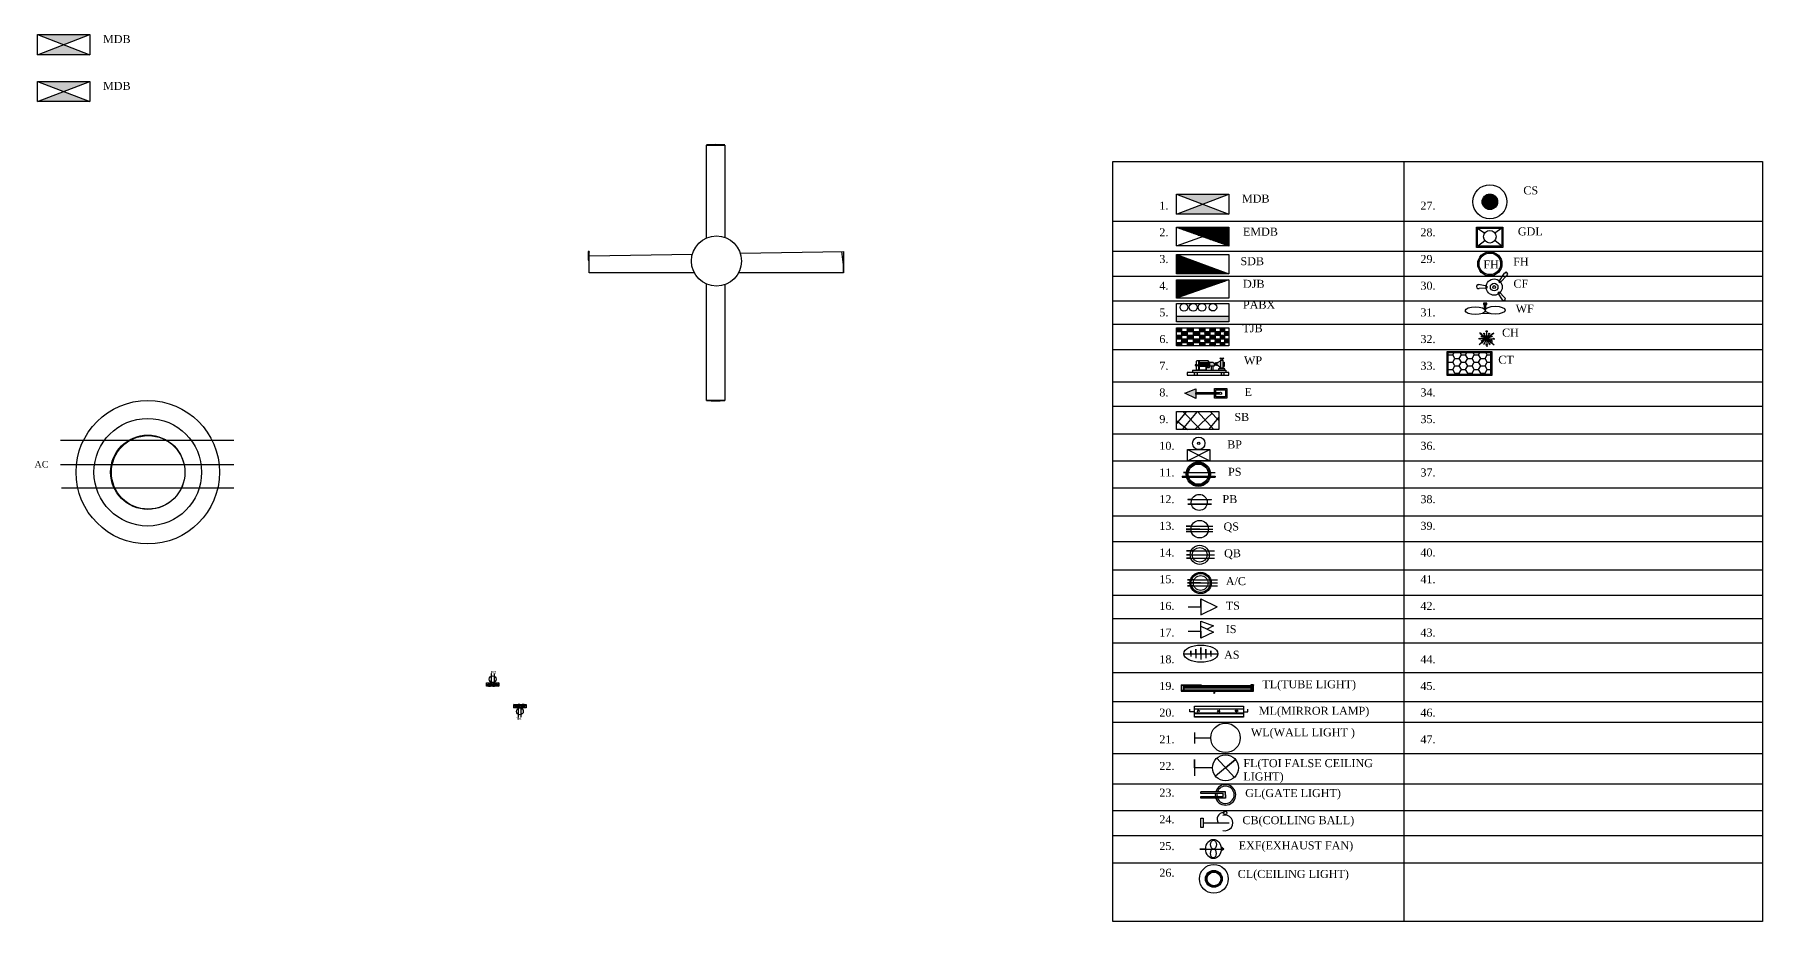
# Model space of a CAD drawing. Header units: inches. Extents: x -864 to 7238, y 1071 to 2315.
# Drawn here: x 5438 to 6086, y 1306 to 1638 of the extents above; entities that cross this region are included whole.
import ezdxf

# ---------------------------------------------------------------- set-up
doc = ezdxf.new("R2010")
doc.units = ezdxf.units.IN
for name, color, linetype in [('AC', 52, 'Continuous'), ('AS', 11, 'Continuous'), ('BP', 6, 'Continuous'), ('CL', 20, 'Continuous'), ('CS', 90, 'Continuous'), ('DJB', 130, 'Continuous'), ('Door', 201, 'Continuous'), ('E', 10, 'Continuous'), ('EMDB', 90, 'Continuous'), ('EXF', 184, 'Continuous'), ('FL', 10, 'Continuous'), ('GDL', 244, 'Continuous'), ('IS', 193, 'Continuous'), ('Layer1', 6, 'Continuous'), ('MDB', 1, 'Continuous'), ('PABX', 66, 'Continuous'), ('PB', 170, 'Continuous'), ('PS', 22, 'Continuous'), ('QB', 40, 'Continuous'), ('QS', 20, 'Continuous'), ('SB', 5, 'Continuous'), ('SDB', 14, 'Continuous'), ('tj', 106, 'Continuous'), ('TJB', 16, 'Continuous'), ('TL', 6, 'Continuous'), ('TS', 21, 'Continuous'), ('WL', 130, 'Continuous')]:
    doc.layers.add(name, color=color, linetype=linetype)
doc.styles.get("Standard").update_dxf_attribs({"font": 'times.ttf'})
pattern_1 = [(45, (5660.45422, 1407.8264), (-0.08838835, 0.08838835), [])]

# ---------------------------------------------------------------- blocks, each defined once
blk = doc.blocks.new('Fan')
for points in [[(5689.8, 1561.84), (5689.8, 1596.74), (5696.65, 1596.74), (5696.65, 1562.1)], [(5685.26, 1548.87), (5645.89, 1548.87), (5645.89, 1555.18), (5684.55, 1555.85)], [(5702.48, 1556.16), (5741.23, 1556.82), (5741.23, 1548.87), (5701.86, 1548.87)], [(5696.65, 1544.39), (5696.65, 1500.99), (5689.8, 1500.99), (5689.8, 1544.65)]]:
    blk.add_lwpolyline(points)
blk.add_lwpolyline([(5645.89, 1556.82), (5645.46, 1556.82), (5645.46, 1553.53), (5645.89, 1553.53)], close=True)
blk.add_circle((5693.56, 1553.25), 9.38)
for start, end in [(85.90882, 94.09118), (170.45581, 174.42219), (360, 9.53034), (265.90882, 274.09118)]:
    blk.add_arc((5693.23, 1548.87), 48, start, end)
blk = doc.blocks.new('PB')
for p, q in [((5607.37, 1395.2), (5612.01, 1393.92)), ((5612.01, 1395.2), (5607.37, 1393.92)), ((5607.37, 1393.92), (5607.37, 1395.2)), ((5607.37, 1395.2), (5608.13, 1395.2)), ((5607.37, 1394.56), (5612.01, 1394.56)), ((5608.13, 1395.2), (5608.13, 1393.92)), ((5608.13, 1393.92), (5608.88, 1393.92)), ((5608.88, 1393.92), (5608.88, 1395.2)), ((5608.88, 1395.2), (5609.69, 1395.2)), ((5609.29, 1395.2), (5609.29, 1398.69)), ((5609.69, 1395.2), (5609.69, 1393.92)), ((5609.69, 1393.92), (5610.36, 1393.92)), ((5610.24, 1398.69), (5610.24, 1395.2)), ((5610.36, 1393.92), (5610.36, 1395.2)), ((5610.36, 1395.2), (5611.19, 1395.2)), ((5611.19, 1395.2), (5611.19, 1393.92)), ((5611.19, 1393.92), (5611.25, 1394.13)), ((5612.01, 1393.92), (5612.01, 1395.2))]:
    blk.add_line(p, q)
blk.add_lwpolyline([(5607.37, 1395.2), (5612.01, 1395.2), (5612.01, 1393.92), (5607.37, 1393.92)], close=True)
blk.add_circle((5609.69, 1396.49), 1.28)
at = {"insert": (5609.05, 1399.57), "char_height": 1, "width": 2.2568, "attachment_point": 1}
blk.add_mtext('PB', dxfattribs=at)
blk = doc.blocks.new('AC')
for p, q in [((5447.65, 1486.11), (5512.69, 1486.11)), ((5447.65, 1476.98), (5512.69, 1476.98)), ((5512.69, 1468.14), (5448.09, 1468.14))]:
    blk.add_line(p, q)
for centre, radius in [((5480.39, 1474.08), 26.9), ((5480.39, 1474.08), 26.9), ((5480.39, 1474.08), 26.9), ((5480.39, 1474.08), 20.18), ((5480.39, 1474.08), 13.92), ((5480.53, 1474.03), 13.78)]:
    blk.add_circle(centre, radius)
at = {"insert": (5437.92, 1478.31), "char_height": 2.5, "width": 21.9737, "attachment_point": 1}
blk.add_mtext('AC', dxfattribs=at)
blk = doc.blocks.new('CF')
for p, q in [((6037.72, 1830.31), (6039.92, 1833.58)), ((6029.84, 1827.84), (6029.83, 1827.84)), ((6033.29, 1828.68), (6030.07, 1829.25)), ((6033.29, 1827.89), (6030.33, 1827.85)), ((6033.29, 1828.68), (6033.29, 1827.89)), ((6037.88, 1826.54), (6037.39, 1826.07)), ((6037.72, 1830.31), (6038.16, 1829.89)), ((6037.88, 1826.54), (6039.82, 1824.44)), ((6038.16, 1829.89), (6040.97, 1832.88)), ((6037.39, 1826.07), (6039.04, 1823.62))]:
    blk.add_line(p, q)
for radius in [3.04, 1.43, 0.523]:
    blk.add_circle((6035.99, 1828.35), radius)
for centre, radius, start, end in [((6040.43, 1833.24), 0.633, 316.82915, 156.56514), ((6030.07, 1828.52), 0.723, 70.01496, 290.26968), ((6039.58, 1823.89), 0.604, 205.90295, 67.27429)]:
    blk.add_arc(centre, radius, start, end)
at = {"insert": (6043.22, 1831.13), "char_height": 3, "width": 24.2063, "attachment_point": 1}
blk.add_mtext('{\\fTimes New Roman|b0|i0|c0|p18;CF}', dxfattribs=at)

msp = doc.modelspace()

# ---------------------------------------------------------------- hatches: boundary and pattern name
at = {"layer": 'BP'}
h = msp.add_hatch(color=256, dxfattribs=at)
h.paths.add_polyline_path([(5967.43, 1510.36), (5984.17, 1510.36), (5984.17, 1519.37), (5967.43, 1519.37)])
h.paths.add_polyline_path([(5967.83, 1510.76), (5983.77, 1510.76), (5983.77, 1518.97), (5967.83, 1518.97)], flags=16)
h = msp.add_hatch(dxfattribs=at)
h.set_pattern_fill('HONEY', color=256, scale=12.907929, style=0)
h.set_pattern_definition([(0, (1984.2327, 173.919), (2.4202367, 1.3973243), [1.6134911, -3.2269823]), (120, (1984.2327, 173.919), (-2.4202367, 1.39732432), [1.6134911, -3.2269823]), (60, (1984.2327, 173.919), (5e-09, 2.79464864), [-3.2269823, 1.6134911])])
h.paths.add_polyline_path([(5983.77, 1518.97), (5967.83, 1518.97), (5967.83, 1510.76), (5983.77, 1510.76)])
at = {"layer": 'CL'}
h = msp.add_hatch(color=256, dxfattribs=at)
h.paths.add_polyline_path([(5883.16, 1321.65, 1), (5876.87, 1321.65, 1)])
h.paths.add_polyline_path([(5882.56, 1321.65, 1), (5877.47, 1321.65, 1)], flags=16)
at = {"layer": 'CS'}
msp.add_hatch(color=256, dxfattribs=at).paths.add_polyline_path([(5986.38, 1575.46, 1), (5980.55, 1575.46, 1)])
at = {"layer": 'DJB'}
h = msp.add_hatch(color=256, dxfattribs=at)
h.paths.add_polyline_path([(5988.01, 1552.19, 1), (5978.93, 1552.19, 1)])
h.paths.add_polyline_path([(5987.51, 1552.19, 1), (5979.43, 1552.19, 1)], flags=16)
h.paths.add_polyline_path([(5980.3, 1554.23), (5987.3, 1554.23), (5987.3, 1549.73), (5980.3, 1549.73)], flags=8)
h = msp.add_hatch(dxfattribs=at)
h.set_pattern_fill('ANSI31', color=256, style=0)
h.set_pattern_definition(pattern_1)
h.paths.add_polyline_path([(5865.95, 1539.38), (5885.63, 1546.21), (5865.95, 1546.21)])
at = {"layer": 'E'}
h = msp.add_hatch(color=256, dxfattribs=at)
h.paths.add_polyline_path([(5880.75, 1504.95), (5884.36, 1504.95), (5884.36, 1502.34), (5880.75, 1502.34), (5880.75, 1503.38), (5880.25, 1503.38), (5880.25, 1501.84), (5884.86, 1501.84), (5884.86, 1505.45), (5880.25, 1505.45), (5880.25, 1503.83), (5880.75, 1503.83)])
h.paths.add_polyline_path([(5882.04, 1503.83), (5880.75, 1503.83), (5880.75, 1503.38), (5882.11, 1503.38, -0.164945), (5882.01, 1503.67, -0.087892)], flags=17)
h.paths.add_polyline_path([(5880.25, 1503.83), (5873.29, 1503.83), (5873.29, 1503.38), (5880.25, 1503.38)])
h.paths.add_polyline_path([(5873.29, 1505.4), (5869.11, 1503.77), (5873.29, 1501.77)])
msp.add_hatch(color=256, dxfattribs=at).paths.add_polyline_path([(5880.75, 1503.83), (5880.25, 1503.83), (5880.25, 1503.38), (5880.75, 1503.38)])
at = {"layer": 'EMDB'}
h = msp.add_hatch(dxfattribs=at)
h.set_pattern_fill('ANSI35', color=256, style=0)
h.set_pattern_definition([(45, (5660.45422, 1407.8264), (-0.1767767, 0.1767767), []), (45, (5660.631, 1407.8264), (-0.1767767, 0.1767767), [0.3125, -0.0625, 0, -0.0625])])
h.paths.add_polyline_path([(5885.63, 1565.88), (5865.95, 1565.88), (5875.79, 1562.39)])
h.paths.add_polyline_path([(5885.63, 1565.88), (5875.79, 1562.39), (5885.63, 1558.9)])
at = {"layer": 'GDL'}
h = msp.add_hatch(color=256, dxfattribs=at)
h.paths.add_polyline_path([(5978.48, 1558.36), (5988.38, 1558.36), (5988.38, 1565.99), (5978.48, 1565.99)])
h.paths.add_polyline_path([(5978.88, 1558.76), (5987.98, 1558.76), (5987.98, 1565.59), (5978.88, 1565.59)], flags=16)
at = {"layer": 'Layer1'}
h = msp.add_hatch(color=256, dxfattribs=at)
h.paths.add_polyline_path([(5981.8, 1536.98), (5981.33, 1536.98), (5981.33, 1535.55), (5981.53, 1535.54), (5981.97, 1535.54), (5981.97, 1535.96), (5981.8, 1535.96)])
h.paths.add_polyline_path([(5982.28, 1537.5), (5981.07, 1537.5), (5981.07, 1536.98), (5982.28, 1536.98)])
at = {"layer": 'MDB'}
h = msp.add_hatch(color=256, dxfattribs=at)
h.paths.add_polyline_path([(5458.69, 1638.14), (5439.01, 1638.14), (5448.85, 1634.36)])
h.paths.add_polyline_path([(5448.85, 1634.36), (5439.01, 1630.58), (5458.69, 1630.58)])
h = msp.add_hatch(color=256, dxfattribs=at)
h.paths.add_polyline_path([(5458.69, 1620.58), (5439.01, 1620.58), (5448.85, 1616.8)])
h.paths.add_polyline_path([(5448.85, 1616.8), (5439.01, 1613.03), (5458.69, 1613.03)])
h = msp.add_hatch(color=256, dxfattribs=at)
h.paths.add_polyline_path([(5885.63, 1578.34), (5865.95, 1578.34), (5875.79, 1574.56)])
h.paths.add_polyline_path([(5875.79, 1574.56), (5865.95, 1570.78), (5885.63, 1570.78)])
h = msp.add_hatch(color=256, dxfattribs=at)
edge = h.paths.add_edge_path()
edge.add_arc((5982.28, 1524.14), 0.0566, 0, 360)
edge = h.paths.add_edge_path()
edge.add_arc((5979.75, 1524.14), 0.184, 0, 360)
edge = h.paths.add_edge_path()
edge.add_arc((5980.58, 1524.84), 0.139, 0, 360)
edge = h.paths.add_edge_path()
edge.add_arc((5980.09, 1526.01), 0.232, 0, 360)
edge = h.paths.add_edge_path()
edge.add_arc((5981.31, 1526), 0.148, 0, 360)
edge = h.paths.add_edge_path()
edge.add_arc((5982.28, 1526.89), 0.195, 0, 360)
edge = h.paths.add_edge_path()
edge.add_arc((5983.22, 1526.01), 0.136, 0, 360)
edge = h.paths.add_edge_path()
edge.add_arc((5984.5, 1525.93), 0.132, 0, 360)
edge = h.paths.add_edge_path()
edge.add_arc((5984.16, 1524.91), 0.133, 0, 360)
edge = h.paths.add_edge_path()
edge.add_arc((5984.85, 1524.14), 0.175, 0, 360)
edge = h.paths.add_edge_path()
edge.add_arc((5984.01, 1523.41), 0.158, 0, 360)
edge = h.paths.add_edge_path()
edge.add_arc((5984.01, 1522.67), 0.22, 0, 360)
edge = h.paths.add_edge_path()
edge.add_arc((5983.27, 1522.25), 0.136, 0, 360)
edge = h.paths.add_edge_path()
edge.add_arc((5982.28, 1521.84), 0.233, 0, 360)
edge = h.paths.add_edge_path()
edge.add_arc((5981.43, 1522.45), 0.161, 0, 360)
edge = h.paths.add_edge_path()
edge.add_arc((5980.45, 1522.66), 0.191, 0, 360)
edge = h.paths.add_edge_path()
edge.add_arc((5980.71, 1523.49), 0.142, 0, 360)
at = {"layer": 'PABX'}
msp.add_hatch(color=256, dxfattribs=at).paths.add_polyline_path([(5885.63, 1532.64), (5865.95, 1532.64), (5865.95, 1530.43), (5885.63, 1530.43)])
at = {"layer": 'PB'}
h = msp.add_hatch(color=256, dxfattribs=at)
h.paths.add_polyline_path([(5871.72, 1463.86), (5870.28, 1463.86, 1), (5870.28, 1463.76), (5871.68, 1463.76, -0.008971)])
h.paths.add_polyline_path([(5871.57, 1462.16), (5870.28, 1462.16, 1), (5870.28, 1462.06), (5871.59, 1462.06, -0.008622)])
h.paths.add_polyline_path([(5877.34, 1463.86), (5871.72, 1463.86, 0.008971), (5871.68, 1463.76), (5877.38, 1463.76, 0.008971)])
h.paths.add_polyline_path([(5877.49, 1462.16), (5871.57, 1462.16, 0.008622), (5871.59, 1462.06), (5877.46, 1462.06, 0.008622)])
h.paths.add_polyline_path([(5879.11, 1463.86), (5877.34, 1463.86, -0.008971), (5877.38, 1463.76), (5879.11, 1463.76, 1)])
h.paths.add_polyline_path([(5879.11, 1462.16), (5877.49, 1462.16, -0.008622), (5877.46, 1462.06), (5879.11, 1462.06, 1)])
at = {"layer": 'PS'}
h = msp.add_hatch(color=256, dxfattribs=at)
h.paths.add_polyline_path([(5869.67, 1472.61), (5868.07, 1472.61), (5868.07, 1472.21), (5869.76, 1472.21, -0.02234)])
h.paths.add_polyline_path([(5870.08, 1472.61), (5869.67, 1472.61, 0.02234), (5869.76, 1472.21), (5870.17, 1472.21, -0.024593)])
h.paths.add_polyline_path([(5870.49, 1472.61), (5870.08, 1472.61, 0.024593), (5870.17, 1472.21), (5870.59, 1472.21, -0.027368)])
h.paths.add_polyline_path([(5877.89, 1472.61), (5870.49, 1472.61, 0.027368), (5870.59, 1472.21), (5877.79, 1472.21, 0.027368)])
h.paths.add_polyline_path([(5878.3, 1472.61), (5877.89, 1472.61, -0.027368), (5877.79, 1472.21), (5878.21, 1472.21, 0.024593)])
h.paths.add_polyline_path([(5878.7, 1472.61), (5878.3, 1472.61, -0.024593), (5878.21, 1472.21), (5878.62, 1472.21, 0.02234)])
h.paths.add_polyline_path([(5880.48, 1472.61), (5878.7, 1472.61, -0.02234), (5878.62, 1472.21), (5880.48, 1472.21)])
at = {"layer": 'SDB'}
h = msp.add_hatch(dxfattribs=at)
h.set_pattern_fill('ANSI31', color=256, style=0)
h.set_pattern_definition(pattern_1)
h.paths.add_polyline_path([(5885.63, 1548.49), (5865.95, 1555.72), (5865.95, 1548.49)])
at = {"layer": 'tj'}
h = msp.add_hatch(color=256, dxfattribs=at)
h.paths.add_polyline_path([(5873.78, 1511.44), (5872.68, 1511.44), (5872.68, 1510.42), (5873.78, 1510.42)])
h.paths.add_polyline_path([(5883.77, 1511.44), (5882.74, 1511.44), (5882.74, 1510.42), (5883.77, 1510.42)])
h.paths.add_polyline_path([(5882.61, 1515.82), (5881.3, 1515.13), (5881.28, 1514.16), (5882.61, 1513.27)])
h.paths.add_polyline_path([(5883.72, 1513.27), (5882.24, 1513.27), (5882.24, 1512.88), (5883.72, 1512.88)])
h.paths.add_polyline_path([(5884.08, 1512.88), (5881.7, 1512.88), (5881.7, 1512.34), (5884.08, 1512.34)])
h.paths.add_polyline_path([(5883.79, 1516.88), (5882.3, 1516.88), (5882.81, 1516.42), (5882.81, 1516.13), (5883.29, 1516.13), (5883.29, 1516.49)])
h.paths.add_polyline_path([(5880.71, 1515.13), (5880.24, 1514.69), (5880.24, 1514.41), (5880.71, 1514.16)])
h.paths.add_polyline_path([(5881.05, 1515.13), (5880.71, 1515.13), (5880.71, 1514.16), (5881.05, 1514.16)])
h.paths.add_polyline_path([(5880.24, 1514.41), (5880.24, 1514.69), (5879.75, 1515.15), (5878.41, 1515.15), (5878.41, 1514), (5880.27, 1514)])
h.paths.add_polyline_path([(5878.41, 1514.68), (5877.85, 1514.68), (5877.85, 1513.69), (5876.98, 1513.69), (5876.98, 1512.34), (5877.26, 1512.34), (5877.26, 1513.34), (5877.43, 1513.34), (5878.4, 1513.34), (5878.41, 1514)])
h.paths.add_polyline_path([(5878.41, 1515.15), (5878.36, 1515.22), (5877.85, 1515.22), (5877.85, 1514.86), (5878.41, 1514.86)])
h.paths.add_polyline_path([(5877.85, 1515.88), (5877.85, 1515.22), (5878.36, 1515.22)])
h.paths.add_polyline_path([(5877.85, 1515.88), (5874.49, 1515.88), (5874.49, 1515.22), (5877.85, 1515.22)])
h.paths.add_polyline_path([(5874.49, 1515.88), (5874.29, 1515.88), (5874.29, 1515.22), (5874.49, 1515.22)])
h.paths.add_polyline_path([(5874.29, 1514.4), (5873.34, 1514.4), (5873.34, 1514.11), (5874.29, 1514.11)])
h.paths.add_polyline_path([(5877.85, 1514.4), (5874.49, 1514.4), (5874.49, 1514.11), (5877.85, 1514.11)])
h.paths.add_polyline_path([(5873.34, 1514.4), (5872.96, 1514.4), (5872.96, 1514.11), (5873.34, 1514.11)])
h.paths.add_polyline_path([(5874.49, 1514.86), (5874.29, 1514.86), (5874.29, 1514.68), (5874.49, 1514.68)])
h.paths.add_polyline_path([(5877.85, 1514.86), (5874.49, 1514.86), (5874.49, 1514.68), (5877.85, 1514.68)])
h.paths.add_polyline_path([(5877.85, 1513.94), (5874.49, 1513.94), (5874.49, 1513.79), (5877.85, 1513.79)])
h.paths.add_polyline_path([(5874.49, 1513.94), (5874.29, 1513.94), (5874.29, 1513.79), (5874.49, 1513.79)])
h = msp.add_hatch(color=256, dxfattribs=at)
h.paths.add_polyline_path([(5876.98, 1512.52), (5874.49, 1512.52), (5874.49, 1512.34), (5876.98, 1512.34)])
h.paths.add_polyline_path([(5874.29, 1512.52), (5873.54, 1512.52), (5873.75, 1512.34), (5874.29, 1512.34)])
h.paths.add_polyline_path([(5874.49, 1512.52), (5874.29, 1512.52), (5874.29, 1512.34), (5874.49, 1512.34)])
msp.add_hatch(color=256, dxfattribs=at).paths.add_polyline_path([(5883.84, 1515.37), (5883.42, 1515.37), (5883.42, 1513.76), (5883.84, 1513.76)])
at = {"layer": 'TJB'}
h = msp.add_hatch(dxfattribs=at)
h.set_pattern_fill('ANSI33', color=256, style=0)
h.set_pattern_definition([(45, (5660.45422, 1407.8264), (-0.1767767, 0.1767767), []), (45, (5660.631, 1407.8264), (-0.1767767, 0.1767767), [0.125, -0.0625])])
h.paths.add_polyline_path([(5867.86, 1528.18), (5865.95, 1528.18), (5865.95, 1526.81), (5867.86, 1526.81)])
h.paths.add_polyline_path([(5872.25, 1528.18), (5870, 1528.18), (5870, 1526.81), (5872.25, 1526.81)])
h.paths.add_polyline_path([(5876.58, 1528.18), (5874.6, 1528.18), (5874.6, 1526.81), (5876.58, 1526.81)])
h.paths.add_polyline_path([(5880.44, 1528.18), (5878.46, 1528.18), (5878.46, 1526.81), (5880.44, 1526.81)])
h.paths.add_polyline_path([(5883.94, 1528.18), (5882.43, 1528.18), (5882.43, 1526.81), (5883.94, 1526.81)])
h.paths.add_polyline_path([(5870, 1526.81), (5867.86, 1526.81), (5867.86, 1525.45), (5870, 1525.45)])
h.paths.add_polyline_path([(5874.6, 1526.81), (5872.25, 1526.81), (5872.25, 1525.45), (5874.6, 1525.45)])
h.paths.add_polyline_path([(5878.46, 1526.81), (5876.58, 1526.81), (5876.58, 1525.45), (5878.46, 1525.45)])
h.paths.add_polyline_path([(5882.43, 1526.81), (5880.44, 1526.81), (5880.44, 1525.45), (5882.43, 1525.45)])
h.paths.add_polyline_path([(5885.63, 1526.81), (5883.94, 1526.81), (5883.94, 1525.45), (5885.63, 1525.45)])
h.paths.add_polyline_path([(5867.86, 1525.45), (5865.95, 1525.45), (5865.95, 1524.1), (5867.86, 1524.1)])
h.paths.add_polyline_path([(5872.25, 1525.45), (5870, 1525.45), (5870, 1524.1), (5872.25, 1524.1)])
h.paths.add_polyline_path([(5876.58, 1525.45), (5874.6, 1525.45), (5874.6, 1524.1), (5876.58, 1524.1)])
h.paths.add_polyline_path([(5880.44, 1525.45), (5878.46, 1525.45), (5878.46, 1524.1), (5880.44, 1524.1)])
h.paths.add_polyline_path([(5883.94, 1525.45), (5882.43, 1525.45), (5882.43, 1524.1), (5883.94, 1524.1)])
h.paths.add_polyline_path([(5870, 1524.1), (5867.86, 1524.1), (5867.86, 1522.74), (5870, 1522.74)])
h.paths.add_polyline_path([(5874.6, 1524.1), (5872.25, 1524.1), (5872.25, 1522.74), (5874.6, 1522.74)])
h.paths.add_polyline_path([(5878.46, 1524.1), (5876.58, 1524.1), (5876.58, 1522.74), (5878.46, 1522.74)])
h.paths.add_polyline_path([(5882.43, 1524.1), (5880.44, 1524.1), (5880.44, 1522.74), (5882.43, 1522.74)])
h.paths.add_polyline_path([(5885.63, 1524.1), (5883.94, 1524.1), (5883.94, 1522.74), (5885.63, 1522.74)])
h.paths.add_polyline_path([(5867.86, 1522.74), (5865.95, 1522.74), (5865.95, 1521.49), (5867.86, 1521.49)])
h.paths.add_polyline_path([(5872.25, 1522.74), (5870, 1522.74), (5870, 1521.49), (5872.25, 1521.49)])
h.paths.add_polyline_path([(5876.58, 1522.74), (5874.6, 1522.74), (5874.6, 1521.49), (5876.58, 1521.49)])
h.paths.add_polyline_path([(5880.44, 1522.74), (5878.46, 1522.74), (5878.46, 1521.49), (5880.44, 1521.49)])
h.paths.add_polyline_path([(5883.94, 1522.74), (5882.43, 1522.74), (5882.43, 1521.49), (5883.94, 1521.49)])
at = {"layer": 'TL'}
h = msp.add_hatch(color=256, dxfattribs=at)
h.paths.add_polyline_path([(5894.07, 1394.02), (5893.89, 1394.02), (5893.89, 1392.25), (5894.07, 1392.25)], flags=17)
h.paths.add_polyline_path([(5894.81, 1394.3), (5893.89, 1394.3), (5893.89, 1394.02), (5894.62, 1394.02), (5894.62, 1392.25), (5893.89, 1392.25), (5893.89, 1392.03), (5894.81, 1392.03)])
h.paths.add_polyline_path([(5868.72, 1394.22), (5868.48, 1394.22), (5868.48, 1392.25), (5868.72, 1392.25)])
h.paths.add_polyline_path([(5868.72, 1394.44), (5867.72, 1394.44), (5867.72, 1392.03), (5868.72, 1392.03), (5868.72, 1392.25), (5867.91, 1392.25), (5867.91, 1394.22), (5868.72, 1394.22)])
h = msp.add_hatch(color=256, dxfattribs=at)
h.paths.add_polyline_path([(5893.89, 1392.49), (5868.72, 1392.49), (5868.72, 1392.03), (5893.89, 1392.03)])
h.paths.add_polyline_path([(5893.89, 1393.5), (5868.72, 1393.5), (5868.72, 1393.24), (5893.89, 1393.17)])
h.paths.add_polyline_path([(5893.89, 1394.3), (5868.72, 1394.19), (5868.72, 1394.01), (5893.89, 1394.01)])
for points in [[(5894.81, 1394.44), (5893.89, 1394.44), (5893.89, 1394.3), (5893.89, 1394.3), (5893.89, 1394.02), (5894.62, 1394.02), (5894.62, 1392.25), (5893.89, 1392.25), (5893.89, 1392.03), (5894.81, 1392.03), (5894.81, 1394.3)], [(5880.27, 1392.03), (5879.95, 1392.03), (5879.95, 1391.32, 1), (5880.27, 1391.32), (5880.27, 1391.37)]]:
    msp.add_hatch(color=256, dxfattribs=at).paths.add_polyline_path(points)
h = msp.add_hatch(color=6, dxfattribs=at)
h.paths.add_polyline_path([(5891.12, 1383.85), (5872.72, 1383.85), (5872.72, 1383.66), (5891.12, 1383.66)])
h.paths.add_polyline_path([(5891.12, 1382.54), (5872.72, 1382.54), (5872.72, 1382.22), (5891.12, 1382.22)])
at = {"layer": 'WL'}
msp.add_hatch(color=256, dxfattribs=at).paths.add_polyline_path([(5884.38, 1353.16), (5884.38, 1354.31), (5875.14, 1354.31), (5875.14, 1353.71), (5883.47, 1353.71), (5883.47, 1352.52), (5875.14, 1352.52), (5875.14, 1351.89), (5884.38, 1351.89)])

# ---------------------------------------------------------------- linework, layer by layer
for p, q in [((5951.19, 1590.55), (5951.19, 1305.7)), ((5842.09, 1568.25), (6085.64, 1568.25)), ((5842.09, 1556.98), (6085.64, 1556.98)), ((5842.09, 1547.52), (6085.64, 1547.52)), ((5842.09, 1538.37), (6085.64, 1538.37)), ((5842.09, 1529.56), (6085.64, 1529.56)), ((5842.09, 1520.09), (6085.64, 1520.09)), ((5842.09, 1508.01), (6085.64, 1508.01)), ((5842.09, 1498.87), (6085.64, 1498.87)), ((5842.09, 1488.42), (6085.64, 1488.42)), ((5842.09, 1478.3), (6085.64, 1478.3)), ((5842.09, 1468.18), (6085.64, 1468.18)), ((5842.09, 1457.74), (6085.64, 1457.74)), ((5842.09, 1448.13), (6085.64, 1448.13)), ((5842.09, 1437.5), (6085.64, 1437.5)), ((5842.09, 1428.03), (6085.64, 1428.03)), ((5842.09, 1419.21), (6085.64, 1419.21)), ((5842.09, 1410.07), (6085.64, 1410.07)), ((5842.09, 1398.97), (6085.64, 1398.97)), ((5842.09, 1388.2), (6085.64, 1388.2)), ((5842.09, 1380.36), (6085.64, 1380.36)), ((5842.09, 1368.61), (6085.64, 1368.61)), ((5842.09, 1357.31), (6085.64, 1357.31)), ((5842.09, 1347.28), (6085.64, 1347.28)), ((5842.09, 1337.85), (6085.64, 1337.85)), ((5842.09, 1327.61), (6085.64, 1327.61))]:
    msp.add_line(p, q)
msp.add_lwpolyline([(5842.09, 1590.55), (6085.64, 1590.55), (6085.64, 1305.7), (5842.09, 1305.7)], close=True)
at = {"layer": 'AC'}
for p, q in [((5872.53, 1433.76), (5870.12, 1433.76)), ((5870.12, 1433.76), (5881.33, 1433.76)), ((5875.04, 1432.58), (5870.12, 1432.58)), ((5870.12, 1432.58), (5881.33, 1432.58)), ((5872.5, 1431.46), (5870.12, 1431.46)), ((5870.12, 1431.46), (5881.33, 1431.46))]:
    msp.add_line(p, q, dxfattribs=at)
for radius in [3.98, 3.58, 2.78]:
    msp.add_circle((5875.04, 1432.58), radius, dxfattribs=at)
at = {"layer": 'AS'}
for p, q in [((5868.77, 1406.07), (5881.52, 1406.07)), ((5871.43, 1406.07), (5871.43, 1407.13)), ((5871.43, 1407.13), (5871.43, 1405.01)), ((5873.25, 1406.07), (5873.25, 1407.81)), ((5873.25, 1407.81), (5873.25, 1404.41)), ((5875.15, 1406.07), (5875.15, 1408.42)), ((5875.15, 1408.42), (5875.15, 1403.92)), ((5876.96, 1406.07), (5876.96, 1407.81)), ((5876.96, 1407.81), (5876.96, 1404.41)), ((5878.93, 1406.07), (5878.93, 1407.13)), ((5878.93, 1407.13), (5878.93, 1405.01))]:
    msp.add_line(p, q, dxfattribs=at)
msp.add_ellipse((5875.15, 1406.07), major_axis=(-6.38, 0), ratio=0.505636, dxfattribs=at)
at = {"layer": 'BP'}
for p, q in [((5870.14, 1482.65), (5878.53, 1478.3)), ((5870.14, 1478.3), (5878.53, 1482.65))]:
    msp.add_line(p, q, dxfattribs=at)
for points in [[(5967.43, 1519.37), (5984.17, 1519.37), (5984.17, 1510.36), (5967.43, 1510.36)], [(5967.83, 1518.97), (5983.77, 1518.97), (5983.77, 1510.76), (5967.83, 1510.76)], [(5870.14, 1482.65), (5878.53, 1482.65), (5878.53, 1478.3), (5870.14, 1478.3)]]:
    msp.add_lwpolyline(points, close=True, dxfattribs=at)
for radius in [2.33, 0.455]:
    msp.add_circle((5874.34, 1484.93), radius, dxfattribs=at)
at = {"layer": 'CL'}
for radius in [5.38, 3.15, 2.55]:
    msp.add_circle((5880.02, 1321.65), radius, dxfattribs=at)
at = {"layer": 'CS'}
for radius in [6.41, 2.91]:
    msp.add_circle((5983.47, 1575.46), radius, dxfattribs=at)
at = {"layer": 'DJB'}
msp.add_line((5885.63, 1546.21), (5865.95, 1539.38), dxfattribs=at)
msp.add_lwpolyline([(5865.95, 1546.21), (5885.63, 1546.21), (5885.63, 1539.38), (5865.95, 1539.38)], close=True, dxfattribs=at)
for radius in [4.54, 4.04]:
    msp.add_circle((5983.47, 1552.19), radius, dxfattribs=at)
at = {"layer": 'E'}
for p, q in [((5869.11, 1503.77), (5873.29, 1505.4)), ((5873.29, 1501.77), (5869.11, 1503.77)), ((5873.29, 1505.4), (5873.29, 1501.77)), ((5882.04, 1503.83), (5873.29, 1503.83)), ((5873.29, 1503.38), (5873.29, 1503.83)), ((5882.11, 1503.38), (5873.29, 1503.38))]:
    msp.add_line(p, q, dxfattribs=at)
for points in [[(5880.25, 1505.45), (5884.86, 1505.45), (5884.86, 1501.84), (5880.25, 1501.84)], [(5880.75, 1504.95), (5884.36, 1504.95), (5884.36, 1502.34), (5880.75, 1502.34)]]:
    msp.add_lwpolyline(points, close=True, dxfattribs=at)
msp.add_circle((5882.48, 1503.67), 0.467, dxfattribs=at)
at = {"layer": 'EMDB'}
for p, q in [((5865.95, 1565.88), (5885.63, 1558.9)), ((5865.95, 1558.9), (5885.63, 1565.88))]:
    msp.add_line(p, q, dxfattribs=at)
msp.add_lwpolyline([(5865.95, 1565.88), (5885.63, 1565.88), (5885.63, 1558.9), (5865.95, 1558.9)], close=True, dxfattribs=at)
at = {"layer": 'EXF'}
for p, q in [((5876.95, 1332.84), (5874.73, 1332.84)), ((5874.73, 1332.84), (5883.79, 1332.84)), ((5883.79, 1332.84), (5882.68, 1333.62)), ((5883.79, 1332.84), (5882.7, 1332.2))]:
    msp.add_line(p, q, dxfattribs=at)
at = {"layer": 'FL'}
for p, q in [((5881.07, 1366.86), (5887.7, 1359.68)), ((5872.72, 1363.27), (5872.72, 1366.43)), ((5872.72, 1366.43), (5872.72, 1360.28)), ((5879.5, 1363.27), (5872.72, 1363.27)), ((5888.12, 1366.42), (5880.64, 1360.13)), ((5884.38, 1363.27), (5888.12, 1366.42)), ((5876.01, 1342.64), (5885.7, 1342.64))]:
    msp.add_line(p, q, dxfattribs=at)
msp.add_lwpolyline([(5875.18, 1344.43), (5876.01, 1344.43), (5876.01, 1340.85), (5875.18, 1340.85)], close=True, dxfattribs=at)
for centre, radius in [((5884.38, 1363.27), 4.88), ((5884.26, 1346.36), 0.617)]:
    msp.add_circle(centre, radius, dxfattribs=at)
for centre, radius, start, end in [((5883.63, 1344.05), 2.4, 89.64694, 215.86712), ((5884.17, 1342.64), 2.94, 254.10667, 105.89333)]:
    msp.add_arc(centre, radius, start, end, dxfattribs=at)
at = {"layer": 'GDL'}
for p, q in [((5978.88, 1565.59), (5981.54, 1563.72)), ((5987.98, 1565.59), (5985.38, 1563.73)), ((5978.88, 1558.76), (5981.61, 1560.91)), ((5987.98, 1558.76), (5985.31, 1560.89))]:
    msp.add_line(p, q, dxfattribs=at)
for points in [[(5978.48, 1565.99), (5988.38, 1565.99), (5988.38, 1558.36), (5978.48, 1558.36)], [(5978.88, 1565.59), (5987.98, 1565.59), (5987.98, 1558.76), (5978.88, 1558.76)]]:
    msp.add_lwpolyline(points, close=True, dxfattribs=at)
msp.add_circle((5983.47, 1562.36), 2.36, dxfattribs=at)
at = {"layer": 'IS'}
for p, q in [((5870.34, 1414.55), (5875.15, 1414.55)), ((5875.15, 1416.44), (5875.15, 1418.23)), ((5875.15, 1418.23), (5879.87, 1416.53)), ((5875.15, 1411.91), (5875.15, 1416.44)), ((5875.15, 1416.44), (5879.87, 1414.17)), ((5875.15, 1414.55), (5875.15, 1411.91)), ((5879.87, 1414.17), (5875.15, 1411.91)), ((5879.87, 1416.53), (5877.51, 1415.31))]:
    msp.add_line(p, q, dxfattribs=at)
at = {"layer": 'Layer1'}
for p, q in [((5980.9, 1535.57), (5982.16, 1535.51)), ((5981.8, 1536.98), (5981.8, 1535.96)), ((5981.8, 1535.96), (5981.97, 1535.96)), ((5980.9, 1533.69), (5983.23, 1533.64))]:
    msp.add_line(p, q, dxfattribs=at)
for points in [[(5981.07, 1536.98), (5982.28, 1536.98), (5982.28, 1537.5), (5981.07, 1537.5)], [(5981.33, 1535.54), (5981.97, 1535.54), (5981.97, 1536.98), (5981.33, 1536.98)]]:
    msp.add_lwpolyline(points, close=True, dxfattribs=at)
for centre in [(5978.01, 1534.63), (5985.47, 1534.82)]:
    msp.add_ellipse(centre, major_axis=(3.74, 0), ratio=0.392757, dxfattribs=at)
at = {"layer": 'MDB'}
for p, q in [((5439.01, 1638.14), (5458.69, 1630.58)), ((5439.01, 1630.58), (5458.69, 1638.14)), ((5439.01, 1620.58), (5458.69, 1613.03)), ((5439.01, 1613.03), (5458.69, 1620.58)), ((5865.95, 1578.34), (5885.63, 1570.78)), ((5865.95, 1570.78), (5885.63, 1578.34))]:
    msp.add_line(p, q, dxfattribs=at)
for points in [[(5439.01, 1638.14), (5458.69, 1638.14), (5458.69, 1630.58), (5439.01, 1630.58)], [(5439.01, 1620.58), (5458.69, 1620.58), (5458.69, 1613.03), (5439.01, 1613.03)], [(5865.95, 1578.34), (5885.63, 1578.34), (5885.63, 1570.78), (5865.95, 1570.78)]]:
    msp.add_lwpolyline(points, close=True, dxfattribs=at)
for centre, radius in [((5979.75, 1524.14), 0.184), ((5980.09, 1526.01), 0.232), ((5980.45, 1522.66), 0.191), ((5980.58, 1524.84), 0.139), ((5980.71, 1523.49), 0.142), ((5981.31, 1526), 0.148), ((5981.43, 1522.45), 0.161), ((5982.28, 1524.14), 0.371), ((5982.28, 1521.84), 0.233), ((5982.28, 1526.89), 0.195), ((5982.28, 1524.14), 0.0566), ((5982.28, 1524.14), 0.00825), ((5983.22, 1526.01), 0.136), ((5983.27, 1522.25), 0.136), ((5984.01, 1522.67), 0.22), ((5984.01, 1523.41), 0.158), ((5984.16, 1524.91), 0.133), ((5984.5, 1525.93), 0.132), ((5984.85, 1524.14), 0.175)]:
    msp.add_circle(centre, radius, dxfattribs=at)
at = {"layer": 'PABX'}
msp.add_line((5865.95, 1532.64), (5885.63, 1532.64), dxfattribs=at)
msp.add_lwpolyline([(5865.95, 1537.37), (5885.63, 1537.37), (5885.63, 1530.43), (5865.95, 1530.43)], close=True, dxfattribs=at)
for centre, radius in [((5868.81, 1535.92), 1.48), ((5872.28, 1535.92), 1.47), ((5875.56, 1535.92), 1.46), ((5879.67, 1535.92), 1.4)]:
    msp.add_circle(centre, radius, dxfattribs=at)
at = {"layer": 'PB'}
for p, q in [((5871.72, 1463.86), (5870.28, 1463.86)), ((5870.28, 1463.86), (5879.11, 1463.86)), ((5879.11, 1463.86), (5879.11, 1463.86)), ((5879.11, 1463.76), (5870.28, 1463.76)), ((5871.72, 1462.16), (5870.28, 1462.16)), ((5870.28, 1462.16), (5879.11, 1462.16)), ((5879.11, 1462.06), (5870.28, 1462.06)), ((5879.11, 1462.16), (5879.11, 1462.16))]:
    msp.add_line(p, q, dxfattribs=at)
msp.add_circle((5874.53, 1462.77), 3.02, dxfattribs=at)
for centre, start, end in [((5870.28, 1463.81), 90, 270), ((5879.11, 1463.81), 270, 90), ((5870.28, 1462.11), 90, 270), ((5879.11, 1462.11), 270, 90)]:
    msp.add_arc(centre, 0.0508, start, end, dxfattribs=at)
at = {"layer": 'PS'}
msp.add_line((5880.48, 1472.61), (5880.48, 1472.21), dxfattribs=at)
at = {"layer": 'QB'}
for p, q in [((5872.33, 1444.56), (5869.78, 1444.56)), ((5869.78, 1444.56), (5880.3, 1444.56)), ((5871.13, 1443.11), (5869.78, 1443.11)), ((5869.78, 1443.11), (5880.3, 1443.11)), ((5871.33, 1441.9), (5869.78, 1441.9)), ((5869.78, 1441.9), (5880.3, 1441.9))]:
    msp.add_line(p, q, dxfattribs=at)
for radius in [3.57, 2.77]:
    msp.add_circle((5874.7, 1443.11), radius, dxfattribs=at)
at = {"layer": 'QS'}
for p, q in [((5871.59, 1453.82), (5869.63, 1453.82)), ((5869.63, 1453.82), (5879.66, 1453.82)), ((5874.7, 1452.73), (5869.63, 1452.73)), ((5869.63, 1452.73), (5879.66, 1452.73)), ((5871.53, 1451.83), (5869.63, 1451.83)), ((5869.63, 1451.83), (5879.66, 1451.83))]:
    msp.add_line(p, q, dxfattribs=at)
msp.add_circle((5874.7, 1452.73), 3.29, dxfattribs=at)
at = {"layer": 'SB'}
for p, q in [((5865.95, 1492.23), (5869.86, 1496.9)), ((5868.24, 1490.11), (5873.92, 1496.9)), ((5868.41, 1496.9), (5874.94, 1490.11)), ((5872.9, 1490.11), (5879.32, 1496.21)), ((5873.92, 1496.9), (5880.03, 1490.11)), ((5878.67, 1496.9), (5881.89, 1493.5)), ((5865.95, 1493.5), (5870.1, 1490.11)), ((5878.08, 1490.11), (5881.89, 1494.58))]:
    msp.add_line(p, q, dxfattribs=at)
msp.add_lwpolyline([(5865.95, 1496.9), (5881.89, 1496.9), (5881.89, 1490.11), (5865.95, 1490.11)], close=True, dxfattribs=at)
at = {"layer": 'SDB'}
for p, q in [((5865.95, 1555.72), (5885.63, 1548.49)), ((5868.07, 1472.61), (5868.07, 1472.21))]:
    msp.add_line(p, q, dxfattribs=at)
at = {"layer": 'SDB', "color": 22}
for p, q in [((5868.07, 1472.61), (5880.48, 1472.61)), ((5869.76, 1472.21), (5868.07, 1472.21)), ((5868.07, 1472.21), (5880.48, 1472.21)), ((5869.65, 1473.99), (5868.58, 1473.99)), ((5868.58, 1473.99), (5880.48, 1473.99))]:
    msp.add_line(p, q, dxfattribs=at)
at = {"layer": 'SDB'}
msp.add_lwpolyline([(5865.95, 1555.72), (5885.63, 1555.72), (5885.63, 1548.49), (5865.95, 1548.49)], close=True, dxfattribs=at)
at = {"layer": 'SDB', "color": 22}
for radius in [4.58, 4.58, 4.18, 3.78]:
    msp.add_circle((5874.19, 1473.36), radius, dxfattribs=at)
at = {"layer": 'tj'}
for p, q in [((5979.57, 1524.14), (5979.23, 1524.14)), ((5980.24, 1522.49), (5979.46, 1521.86)), ((5979.92, 1526.16), (5979.72, 1526.33)), ((5979.72, 1526.33), (5979.92, 1526.16)), ((5982.23, 1524.14), (5979.94, 1524.14)), ((5980.45, 1524.89), (5980.09, 1525.05)), ((5980.58, 1523.44), (5980.09, 1523.24)), ((5980.31, 1522.54), (5980.24, 1522.49)), ((5982, 1524.38), (5980.27, 1525.86)), ((5980.27, 1525.86), (5982.24, 1524.18)), ((5982.24, 1524.1), (5980.6, 1522.78)), ((5981.93, 1524.25), (5980.7, 1524.78)), ((5981.94, 1524), (5980.84, 1523.55)), ((5981.36, 1522.31), (5981.1, 1521.79)), ((5981.24, 1526.13), (5981.18, 1526.24)), ((5981.18, 1526.24), (5981.24, 1526.13)), ((5982.11, 1524.47), (5981.38, 1525.87)), ((5981.38, 1525.87), (5982.26, 1524.19)), ((5981.55, 1522.68), (5981.51, 1522.59)), ((5982.26, 1524.09), (5981.55, 1522.68)), ((5982.23, 1524.12), (5981.94, 1524)), ((5982.24, 1524.18), (5982, 1524.38)), ((5982.26, 1524.19), (5982.11, 1524.47)), ((5982.28, 1527.09), (5982.28, 1527.2)), ((5982.28, 1524.2), (5982.28, 1526.7)), ((5982.28, 1524.08), (5982.28, 1522.08)), ((5983.16, 1525.89), (5982.31, 1524.19)), ((5982.31, 1524.19), (5982.45, 1524.47)), ((5982.31, 1524.09), (5983.04, 1522.7)), ((5984.39, 1525.85), (5982.33, 1524.17)), ((5982.57, 1524.37), (5982.33, 1524.17)), ((5982.57, 1523.9), (5982.33, 1524.1)), ((5982.33, 1524.1), (5983.84, 1522.81)), ((5984.04, 1524.86), (5982.34, 1524.16)), ((5982.34, 1524.14), (5984.68, 1524.14)), ((5982.45, 1524.47), (5983.16, 1525.89)), ((5982.57, 1524.37), (5984.39, 1525.85)), ((5982.57, 1523.9), (5982.57, 1523.9)), ((5982.61, 1523.96), (5983.86, 1523.47)), ((5983.04, 1522.7), (5983.21, 1522.37)), ((5983.29, 1526.13), (5983.35, 1526.26)), ((5983.35, 1526.26), (5983.29, 1526.13)), ((5983.33, 1522.13), (5983.5, 1521.81)), ((5984.16, 1523.35), (5984.47, 1523.23)), ((5984.17, 1522.53), (5984.28, 1522.43)), ((5984.47, 1525.04), (5984.28, 1524.96)), ((5984.28, 1522.43), (5985.04, 1521.78)), ((5984.6, 1526.01), (5984.9, 1526.26)), ((5984.9, 1526.26), (5984.6, 1526.01)), ((5985.03, 1524.14), (5985.34, 1524.14)), ((5873.68, 1515.88), (5873.34, 1515.58)), ((5874.12, 1515.88), (5873.68, 1515.88)), ((5874.29, 1515.88), (5874.12, 1515.88)), ((5877.85, 1515.88), (5874.29, 1515.88)), ((5874.29, 1515.88), (5874.29, 1512.34)), ((5874.49, 1515.88), (5874.49, 1512.34)), ((5878.41, 1515.15), (5877.85, 1515.88)), ((5877.85, 1515.88), (5877.85, 1513.69)), ((5882.61, 1515.82), (5881.3, 1515.13)), ((5882.81, 1516.42), (5882.3, 1516.88)), ((5882.3, 1516.88), (5883.79, 1516.88)), ((5882.61, 1513.27), (5882.61, 1516.13)), ((5882.61, 1516.13), (5883.42, 1516.13)), ((5882.81, 1516.13), (5882.81, 1516.42)), ((5883.79, 1516.88), (5883.29, 1516.49)), ((5883.29, 1516.49), (5883.29, 1516.13)), ((5883.42, 1516.13), (5883.42, 1513.27)), ((5982.28, 1521.61), (5982.28, 1521.08)), ((5871.95, 1511.44), (5870.06, 1511.44)), ((5870.06, 1511.44), (5870.06, 1510.42)), ((5870.06, 1510.42), (5872.68, 1510.42)), ((5871.95, 1512.34), (5884.51, 1512.34)), ((5871.95, 1512.34), (5871.95, 1511.44)), ((5872.68, 1511.44), (5872.68, 1510.42)), ((5873.34, 1514.4), (5872.96, 1514.4)), ((5872.96, 1514.4), (5872.96, 1514.11)), ((5872.96, 1514.11), (5873.34, 1514.11)), ((5873.34, 1515.58), (5873.34, 1512.69)), ((5873.34, 1514.4), (5873.34, 1514.4)), ((5873.34, 1514.4), (5877.85, 1514.4)), ((5873.34, 1514.11), (5877.85, 1514.11)), ((5873.34, 1512.69), (5873.75, 1512.34)), ((5873.54, 1512.52), (5877.26, 1512.52)), ((5873.78, 1511.44), (5873.78, 1510.42)), ((5874.29, 1515.22), (5878.36, 1515.22)), ((5874.29, 1514.86), (5878.41, 1514.86)), ((5874.29, 1514.68), (5878.41, 1514.68)), ((5874.29, 1513.94), (5877.85, 1513.94)), ((5874.29, 1513.79), (5877.85, 1513.79)), ((5874.29, 1512.34), (5877.26, 1512.34)), ((5877.85, 1513.69), (5876.98, 1513.69)), ((5876.98, 1513.69), (5876.98, 1512.34)), ((5877.26, 1512.34), (5877.26, 1513.34)), ((5877.26, 1513.34), (5877.43, 1513.34)), ((5877.43, 1513.34), (5877.43, 1513.34)), ((5877.43, 1513.34), (5878.4, 1513.34)), ((5878.4, 1513.34), (5878.41, 1514)), ((5879.75, 1515.15), (5878.41, 1515.15)), ((5878.41, 1515.15), (5878.41, 1514)), ((5878.41, 1514), (5880.27, 1514)), ((5879.01, 1514), (5879.01, 1512.34)), ((5879.68, 1514), (5879.68, 1512.34)), ((5880.24, 1514.69), (5879.75, 1515.15)), ((5880.71, 1515.13), (5880.24, 1514.69)), ((5880.24, 1514.69), (5880.24, 1514.41)), ((5880.24, 1514.41), (5880.71, 1514.16)), ((5880.27, 1514), (5880.24, 1514.41)), ((5880.71, 1514.16), (5880.71, 1515.13)), ((5880.71, 1515.13), (5881.05, 1515.13)), ((5881.05, 1514.16), (5880.71, 1514.16)), ((5881.3, 1515.13), (5881.05, 1515.13)), ((5881.05, 1515.13), (5881.05, 1514.16)), ((5881.05, 1514.64), (5881.29, 1514.64)), ((5881.05, 1514.16), (5881.28, 1514.16)), ((5881.28, 1514.16), (5881.3, 1515.13)), ((5882.61, 1513.27), (5881.28, 1514.16)), ((5884.08, 1512.88), (5881.7, 1512.88)), ((5881.7, 1512.88), (5881.7, 1512.34)), ((5882.24, 1512.88), (5882.24, 1513.27)), ((5882.24, 1513.27), (5883.72, 1513.27)), ((5882.74, 1511.44), (5882.74, 1510.42)), ((5883.42, 1515.37), (5883.84, 1515.37)), ((5883.84, 1513.76), (5883.42, 1513.76)), ((5883.72, 1513.27), (5883.72, 1512.88)), ((5883.77, 1511.44), (5883.77, 1510.42)), ((5883.84, 1515.37), (5883.84, 1513.76)), ((5884.08, 1512.34), (5884.08, 1512.88)), ((5884.51, 1512.34), (5884.51, 1511.44))]:
    msp.add_line(p, q, dxfattribs=at)
msp.add_lwpolyline([(5872.68, 1510.42), (5885.63, 1510.42), (5885.63, 1511.44), (5871.95, 1511.44)], dxfattribs=at)
at = {"layer": 'TJB'}
for p, q in [((5865.95, 1526.81), (5885.63, 1526.81)), ((5865.95, 1525.45), (5885.63, 1525.45)), ((5865.95, 1524.1), (5885.63, 1524.1)), ((5865.95, 1522.74), (5885.63, 1522.74)), ((5867.86, 1528.18), (5867.86, 1521.49)), ((5870, 1528.18), (5870, 1521.49)), ((5872.25, 1528.18), (5872.25, 1521.49)), ((5874.6, 1528.18), (5874.6, 1521.49)), ((5876.58, 1528.18), (5876.58, 1521.49)), ((5878.46, 1528.18), (5878.46, 1521.49)), ((5880.44, 1528.18), (5880.44, 1521.49)), ((5882.43, 1528.18), (5882.43, 1521.49)), ((5883.94, 1528.18), (5883.94, 1521.49))]:
    msp.add_line(p, q, dxfattribs=at)
msp.add_lwpolyline([(5865.95, 1528.18), (5885.63, 1528.18), (5885.63, 1521.49), (5865.95, 1521.49)], close=True, dxfattribs=at)
at = {"layer": 'TL', "color": 6}
for p, q in [((5867.72, 1394.44), (5867.72, 1392.03)), ((5867.72, 1394.44), (5868.72, 1394.44)), ((5867.91, 1392.25), (5867.91, 1394.22)), ((5867.91, 1394.22), (5875.33, 1394.22)), ((5875.33, 1394.22), (5868.48, 1394.22)), ((5868.48, 1394.22), (5868.48, 1392.25)), ((5868.72, 1394.44), (5868.72, 1392.03)), ((5868.72, 1394.19), (5893.89, 1394.3)), ((5868.72, 1394.01), (5893.89, 1394.01)), ((5868.72, 1393.5), (5893.89, 1393.5)), ((5868.72, 1393.24), (5893.89, 1393.17)), ((5894.81, 1394.44), (5893.89, 1394.44)), ((5893.89, 1394.44), (5893.89, 1394.3)), ((5893.89, 1394.3), (5893.89, 1392.03)), ((5894.62, 1394.02), (5893.89, 1394.02)), ((5893.89, 1394.02), (5893.89, 1392.25)), ((5894.07, 1394.02), (5894.07, 1392.25)), ((5894.62, 1392.25), (5894.62, 1394.02)), ((5894.81, 1394.44), (5894.81, 1394.3)), ((5894.81, 1392.03), (5894.81, 1394.3)), ((5894.81, 1394.3), (5894.81, 1394.3)), ((5867.72, 1392.03), (5894.81, 1392.03)), ((5868.72, 1392.25), (5867.91, 1392.25)), ((5868.72, 1392.49), (5893.89, 1392.49)), ((5879.95, 1392.03), (5879.95, 1391.32)), ((5880.27, 1392.03), (5880.27, 1391.32)), ((5880.27, 1391.37), (5880.27, 1391.32)), ((5893.89, 1392.25), (5894.62, 1392.25)), ((5870.99, 1384.29), (5870.99, 1385.22)), ((5872.72, 1384.29), (5870.99, 1384.29)), ((5872.72, 1385.41), (5891.12, 1385.41)), ((5872.72, 1383.85), (5891.12, 1383.85)), ((5872.72, 1383.66), (5891.12, 1383.66)), ((5872.72, 1382.54), (5891.12, 1382.54)), ((5874.42, 1385.04), (5873.74, 1384.1)), ((5874.14, 1385.02), (5873.74, 1384.41)), ((5874.58, 1384.74), (5874.35, 1384.41)), ((5881.66, 1384.91), (5881.22, 1384.36)), ((5882.21, 1385.01), (5881.32, 1384.11)), ((5882.31, 1384.65), (5881.83, 1384.17)), ((5888.34, 1385), (5887.85, 1384.48)), ((5888.86, 1385.04), (5888.09, 1384.2)), ((5889.07, 1384.69), (5888.51, 1384.16)), ((5891.12, 1384.29), (5892.77, 1384.29)), ((5892.77, 1384.29), (5892.77, 1385.29))]:
    msp.add_line(p, q, dxfattribs=at)
msp.add_lwpolyline([(5872.72, 1386.36), (5891.12, 1386.36), (5891.12, 1382.22), (5872.72, 1382.22)], close=True, dxfattribs=at)
msp.add_arc((5880.11, 1391.32), 0.16, 180, 0, dxfattribs=at)
at = {"layer": 'TL'}
for centre, major_axis, ratio in [((5879.85, 1332.84), (0, 3.6), 0.804677), ((5879.87, 1334.52), (0, -1.68), 0.638554), ((5879.81, 1331.18), (0, -1.68), 0.638554)]:
    msp.add_ellipse(centre, major_axis=major_axis, ratio=ratio, dxfattribs=at)
at = {"layer": 'TS'}
for p, q in [((5875.15, 1423.64), (5875.15, 1426.64)), ((5875.15, 1426.64), (5875.15, 1423.64)), ((5875.15, 1426.64), (5881.29, 1423.64)), ((5870.34, 1423.64), (5875.15, 1423.64)), ((5875.15, 1423.64), (5875.15, 1420.64)), ((5875.15, 1420.64), (5881.29, 1423.64))]:
    msp.add_line(p, q, dxfattribs=at)
at = {"layer": 'WL'}
for p, q in [((5872.72, 1376.57), (5872.72, 1372.44)), ((5872.72, 1374.51), (5878.77, 1374.51)), ((5878.77, 1374.51), (5878.87, 1374.51)), ((5884.38, 1354.31), (5875.14, 1354.31)), ((5875.14, 1353.71), (5875.14, 1354.31)), ((5883.47, 1353.71), (5875.14, 1353.71)), ((5883.47, 1352.52), (5883.47, 1353.71)), ((5884.38, 1353.16), (5884.38, 1354.31)), ((5875.14, 1351.89), (5875.14, 1352.52)), ((5875.14, 1352.52), (5883.47, 1352.52)), ((5884.38, 1351.89), (5875.14, 1351.89)), ((5884.38, 1353.16), (5884.38, 1351.89))]:
    msp.add_line(p, q, dxfattribs=at)
msp.add_circle((5884.38, 1374.51), 5.51, dxfattribs=at)
for radius, start, end in [(3.85, 171.69026, 189.49205), (3.85, 199.31003, 162.58791), (3.25, 170.13989, 191.26799), (3.25, 203.06739, 159.23327)]:
    msp.add_arc((5884.38, 1353.16), radius, start, end, dxfattribs=at)

# ---------------------------------------------------------------- block references
for name in ['Fan', 'AC', 'AC', 'PB']:
    msp.add_blockref(name, (0, 0))
at = {"rotation": 180}
msp.add_blockref('PB', (11229.56, 2780.94), dxfattribs=at)
at = {"layer": 'Door'}
msp.add_blockref('CF', (-50.91, -284.86), dxfattribs=at)

# ---------------------------------------------------------------- texts
at = {"char_height": 3, "attachment_point": 1}
for s, insert, width in [('{\\fTimes New Roman|b0|i0|c0|p18;1.\\P\\P2.\\P\\P3.\\P\\P4.\\P\\P5.\\P\\P6.\\P\\P7.\\P\\P8.\\P\\P9.\\P\\P10.\\P\\P11.\\P\\P12.\\P\\P13.\\P\\P14.\\P\\P15.\\P\\P16.\\P\\P17.\\P\\P18.\\P\\P19.\\P\\P20.\\P\\P21.\\P\\P22.\\P\\P23.\\P\\P24.\\P\\P25.\\P\\P26.}', (5859.57, 1575.51), 65.9484), ('{\\fTimes New Roman|b0|i0|c0|p18;27.\\P\\P28.\\P\\P29.\\P\\P30.\\P\\P31.\\P\\P32.\\P\\P33.\\P\\P34.\\P\\P35.\\P\\P36.\\P\\P37.\\P\\P38.\\P\\P39.\\P\\P40.\\P\\P41.\\P\\P42.\\P\\P43.\\P\\P44.\\P\\P45.\\P\\P46.\\P\\P47.}', (5957.43, 1575.51), 80.909), ('{\\fTimes New Roman|b0|i0|c0|p18;GDL}', (5993.97, 1565.85), 21.4146), ('{\\fTimes New Roman|b0|i0|c0|p18;FH}', (5992.22, 1554.49), 14.8591), ('{\\fTimes New Roman|b0|i0|c0|p18;WF}', (5993.14, 1536.92), 19.91), ('{\\fTimes New Roman|b0|i0|c0|p18;CH}', (5988.03, 1527.91), 21.7934), ('{\\fTimes New Roman|b0|i0|c0|p18;CT}', (5986.63, 1517.77), 30.7752), ('{\\fTimes New Roman|b0|i0|c0|p18;TL(TUBE LIGHT)}', (5898.19, 1396.11), 49.7901), ('{\\fTimes New Roman|b0|i0|c0|p18;ML(MIRROR LAMP)}', (5896.86, 1386.16), 47.4858), ('{\\fTimes New Roman|b0|i0|c0|p18;WL(WALL LIGHT )}', (5893.88, 1378.1), 53.6186), ('{\\fTimes New Roman|b0|i0|c0|p18;FL(TOI FALSE CEILING LIGHT)}', (5891.07, 1366.53), 60.1127), ('{\\fTimes New Roman|b0|i0|c0|p18;GL(GATE LIGHT)}', (5891.77, 1355.32), 55.7213), ('{\\fTimes New Roman|b0|i0|c0|p18;CB(COLLING BALL)}', (5890.72, 1345.16), 46.7849), ('{\\fTimes New Roman|b0|i0|c0|p18;EXF(EXHAUST FAN)}', (5889.32, 1335.7), 49.0628), ('{\\fTimes New Roman|b0|i0|c0|p18;CL(CEILING LIGHT)}', (5888.97, 1325.01), 51.3407)]:
    msp.add_mtext(s, dxfattribs=dict(at, insert=insert, width=width))
at = {"color": 0, "char_height": 3, "attachment_point": 1}
for s, insert, width in [('{\\fTimes New Roman|b0|i0|c0|p18;DJB }', (5890.93, 1546.21), 12.7852), ('{\\fTimes New Roman|b0|i0|c0|p18;PABX}', (5890.93, 1538.37), 11.4494), ('{\\fTimes New Roman|b0|i0|c0|p18;TJB}', (5890.74, 1529.56), 11.2586), ('{\\fTimes New Roman|b0|i0|c0|p18;WP}', (5891.31, 1517.48), 14.6935), ('{\\fTimes New Roman|b0|i0|c0|p18;E}', (5891.5, 1505.65), 10.877), ('{\\fTimes New Roman Baltic|b0|i0|c0|p18;SB}', (5887.69, 1496.3), 12.976), ('{\\fTimes New Roman|b0|i0|c0|p18;BP}', (5885.01, 1486), 16.2201), ('{\\fTimes New Roman|b0|i0|c0|p18;QS}', (5883.64, 1455.25), 10.4564), ('{\\fTimes New Roman|b0|i0|c0|p18;QB}', (5883.85, 1445.22), 11.9203), ('{\\fTimes New Roman|b0|i0|c0|p18;A/C}', (5884.48, 1434.76), 9.2016), ('{\\fTimes New Roman|b0|i0|c0|p18;TS}', (5884.48, 1425.56), 9.6199), ('{\\fTimes New Roman|b0|i0|c0|p18;IS}', (5884.48, 1416.78), 9.4107), ('{\\fTimes New Roman|b0|i0|c0|p18;AS}', (5883.85, 1407.16), 10.4564)]:
    msp.add_mtext(s, dxfattribs=dict(at, insert=insert, width=width))
at = {"layer": 'AS', "char_height": 3, "attachment_point": 1}
for s, insert, width in [('{\\fTimes New Roman|b0|i0|c0|p18;\\C0;PS}', (5885.32, 1475.75), 9.4107), ('{\\fTimes New Roman|b0|i0|c0|p18;\\C0;PB}', (5883.23, 1465.5), 11.0838)]:
    msp.add_mtext(s, dxfattribs=dict(at, insert=insert, width=width))
at = {"layer": 'BP', "char_height": 3, "attachment_point": 1}
for s, insert, width in [('{\\fTimes New Roman|b0|i0|c0|p18;\\C7;MDB}', (5463.62, 1637.96), 18.5099), ('{\\fTimes New Roman|b0|i0|c0|p18;\\C7;MDB}', (5463.62, 1620.4), 18.5099), ('{\\fTimes New Roman|b0|i0|c0|p18;\\C0;CS}', (5996.01, 1581.23), 27.7696), ('{\\fTimes New Roman|b0|i0|c0|p18;\\C7;MDB}', (5890.55, 1578.16), 18.5099), ('{\\fTimes New Roman|b0|i0|c0|p18;\\C7;EMDB}', (5890.93, 1565.75), 14.5026), ('{\\fTimes New Roman|b0|i0|c0|p18;\\C0;SDB}', (5889.98, 1554.69), 18.1283)]:
    msp.add_mtext(s, dxfattribs=dict(at, insert=insert, width=width))
at = {"layer": 'DJB', "insert": (5981.05, 1553.48), "char_height": 3, "width": 5.2009, "attachment_point": 1}
msp.add_mtext('{\\fTimes New Roman|b0|i0|c0|p18;FH}', dxfattribs=at)

doc.saveas('drawing.dxf')
